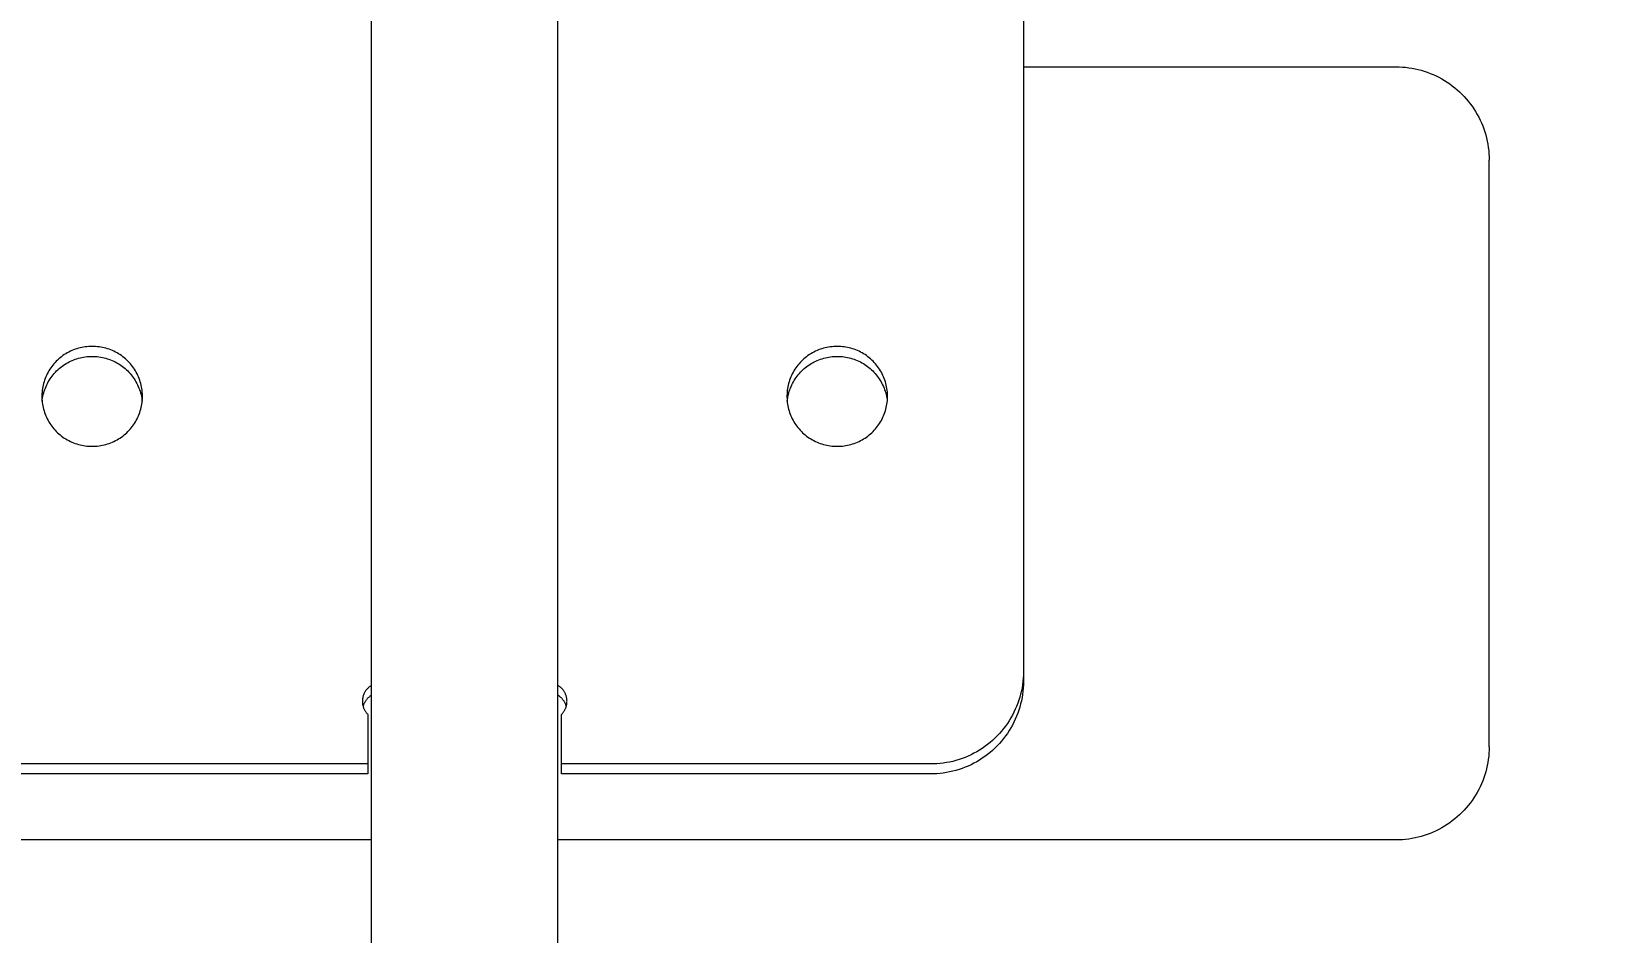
# Model space of a CAD drawing. Header units: millimetres. Extents: x -80 to 4518, y -398 to 2524.
# Drawn here: x 1618.4 to 1703.3, y 1407.5 to 1455.9 of the extents above; entities that cross this region are included whole.
import ezdxf

# ---------------------------------------------------------------- set-up
doc = ezdxf.new("R2010")
doc.units = ezdxf.units.MM
doc.layers.add('ZANO_R', color=7, linetype='Continuous', lineweight=0)
doc.layers.add('ZANO_W', color=1, linetype='Continuous', lineweight=0)
doc.styles.add('Arial', font='arial.ttf')
doc.styles.get("Standard").update_dxf_attribs({"font": 'ARIALUNI.TTF'})
doc.dimstyles.new('pl i ang', dxfattribs={"dimtxt": 50, "dimasz": 50, "dimexe": 1.25, "dimexo": 0.625, "dimgap": 10, "dimtad": 1, "dimtoh": 1, "dimtxsty": 'Standard', "dimcen": 2.5, "dimclrd": 1, "dimclre": 1, "dimclrt": 1, "dimadec": 0, "dimazin": 0, "dimtfac": 1, "dimtmove": 0, "dimatfit": 3, "dimfxl": 1, "dimarcsym": 1})

# ---------------------------------------------------------------- blocks, each defined once
blk = doc.blocks.new('*D388')
at = {"layer": 'ZANO_W', "color": 1, "lineweight": -2}
blk.add_line((2189.636, 1454.497), (2185.06, 1488.607), dxfattribs=at)
for start, end in [(97.64193, 180), (52.45452, 75.04823), (202.59371, 225.18741)]:
    blk.add_arc((2199.966, 1377.506), 102.097, start, end, dxfattribs=at)
at = {"layer": 'ZANO_W', "color": 1}
for points in [[(2226.733, 1482.799), (2225.883, 1469.493), (2186.389, 1478.696)], [(2112.243, 1339.586), (2099.168, 1336.975), (2097.87, 1377.506)]]:
    blk.add_solid(points, dxfattribs=at)
at = {"layer": 'ZANO_W', "color": 1, "insert": (2100.03, 1464.929), "char_height": 40, "attachment_point": 5, "rotation": 48.82097, "style": 'Arial'}
blk.add_mtext('82%%d', dxfattribs=at)

msp = doc.modelspace()

# ---------------------------------------------------------------- linework, layer by layer
at = {"layer": 'ZANO_R'}
for p, q in [((1671.676, 1779.187), (1671.676, 1421.527)), ((1636.676, 1455.86), (1636.676, 1710.12)), ((1646.676, 1455.86), (1646.676, 1710.12)), ((1636.676, 1452.979), (1636.676, 1455.86)), ((1646.676, 1452.979), (1646.676, 1455.86)), ((1671.676, 1453.974), (1691.676, 1453.974)), ((1691.676, 1453.974), (1691.847, 1453.971)), ((1691.847, 1453.971), (1692.017, 1453.962)), ((1692.017, 1453.962), (1692.187, 1453.948)), ((1692.187, 1453.948), (1692.357, 1453.927)), ((1692.357, 1453.927), (1692.525, 1453.901)), ((1692.525, 1453.901), (1692.693, 1453.869)), ((1692.693, 1453.869), (1692.86, 1453.832)), ((1692.86, 1453.832), (1693.025, 1453.788)), ((1693.025, 1453.788), (1693.188, 1453.74)), ((1693.188, 1453.74), (1693.35, 1453.685)), ((1636.676, 1437.64), (1636.676, 1452.979)), ((1646.676, 1437.64), (1646.676, 1452.979)), ((1693.35, 1453.685), (1693.51, 1453.625)), ((1693.51, 1453.625), (1693.668, 1453.56)), ((1693.668, 1453.56), (1693.823, 1453.489)), ((1693.823, 1453.489), (1693.976, 1453.413)), ((1693.976, 1453.413), (1694.126, 1453.332)), ((1694.126, 1453.332), (1694.274, 1453.246)), ((1694.274, 1453.246), (1694.418, 1453.155)), ((1694.418, 1453.155), (1694.559, 1453.059)), ((1694.559, 1453.059), (1694.697, 1452.958)), ((1694.697, 1452.958), (1694.831, 1452.852)), ((1694.831, 1452.852), (1694.962, 1452.742)), ((1694.962, 1452.742), (1695.089, 1452.628)), ((1695.089, 1452.628), (1695.211, 1452.509)), ((1695.211, 1452.509), (1695.33, 1452.387)), ((1695.33, 1452.387), (1695.444, 1452.26)), ((1695.444, 1452.26), (1695.554, 1452.129)), ((1695.554, 1452.129), (1695.66, 1451.995)), ((1695.66, 1451.995), (1695.761, 1451.857)), ((1695.761, 1451.857), (1695.857, 1451.716)), ((1695.857, 1451.716), (1695.948, 1451.572)), ((1695.948, 1451.572), (1696.034, 1451.424)), ((1696.034, 1451.424), (1696.115, 1451.274)), ((1696.115, 1451.274), (1696.191, 1451.121)), ((1696.191, 1451.121), (1696.262, 1450.966)), ((1696.262, 1450.966), (1696.327, 1450.808)), ((1696.327, 1450.808), (1696.387, 1450.648)), ((1696.387, 1450.648), (1696.442, 1450.486)), ((1696.442, 1450.486), (1696.49, 1450.323)), ((1696.49, 1450.323), (1696.534, 1450.158)), ((1696.534, 1450.158), (1696.571, 1449.991)), ((1696.571, 1449.991), (1696.603, 1449.823)), ((1696.603, 1449.823), (1696.629, 1449.655)), ((1696.629, 1449.655), (1696.65, 1449.485)), ((1696.65, 1449.485), (1696.664, 1449.315)), ((1696.664, 1449.315), (1696.673, 1449.145)), ((1696.673, 1449.145), (1696.676, 1448.974)), ((1696.676, 1421.223), (1696.676, 1448.974)), ((1620.106, 1438.479), (1620.031, 1438.424)), ((1620.182, 1438.532), (1620.106, 1438.479)), ((1620.261, 1438.581), (1620.182, 1438.532)), ((1620.341, 1438.628), (1620.261, 1438.581)), ((1620.423, 1438.672), (1620.341, 1438.628)), ((1620.506, 1438.714), (1620.423, 1438.672)), ((1620.591, 1438.752), (1620.506, 1438.714)), ((1620.677, 1438.787), (1620.591, 1438.752)), ((1620.764, 1438.82), (1620.677, 1438.787)), ((1620.852, 1438.849), (1620.764, 1438.82)), ((1620.941, 1438.875), (1620.852, 1438.849)), ((1621.031, 1438.898), (1620.941, 1438.875)), ((1621.122, 1438.918), (1621.031, 1438.898)), ((1621.213, 1438.935), (1621.122, 1438.918)), ((1621.305, 1438.949), (1621.213, 1438.935)), ((1621.398, 1438.959), (1621.305, 1438.949)), ((1621.49, 1438.966), (1621.398, 1438.959)), ((1621.4, 1438.426), (1621.492, 1438.434)), ((1621.583, 1438.97), (1621.49, 1438.966)), ((1621.492, 1438.434), (1621.584, 1438.438)), ((1621.676, 1438.971), (1621.583, 1438.97)), ((1621.584, 1438.438), (1621.676, 1438.439)), ((1621.769, 1438.97), (1621.676, 1438.971)), ((1621.676, 1438.439), (1621.768, 1438.438)), ((1621.768, 1438.438), (1621.86, 1438.434)), ((1621.862, 1438.966), (1621.769, 1438.97)), ((1621.86, 1438.434), (1621.951, 1438.426)), ((1621.954, 1438.959), (1621.862, 1438.966)), ((1622.047, 1438.949), (1621.954, 1438.959)), ((1622.138, 1438.935), (1622.047, 1438.949)), ((1622.23, 1438.918), (1622.138, 1438.935)), ((1622.321, 1438.898), (1622.23, 1438.918)), ((1622.411, 1438.875), (1622.321, 1438.898)), ((1622.5, 1438.849), (1622.411, 1438.875)), ((1622.588, 1438.82), (1622.5, 1438.849)), ((1622.675, 1438.787), (1622.588, 1438.82)), ((1622.761, 1438.752), (1622.675, 1438.787)), ((1622.845, 1438.714), (1622.761, 1438.752)), ((1622.929, 1438.672), (1622.845, 1438.714)), ((1623.011, 1438.628), (1622.929, 1438.672)), ((1623.091, 1438.581), (1623.011, 1438.628)), ((1623.169, 1438.532), (1623.091, 1438.581)), ((1623.246, 1438.479), (1623.169, 1438.532)), ((1623.321, 1438.424), (1623.246, 1438.479)), ((1660.106, 1438.479), (1660.031, 1438.424)), ((1660.182, 1438.532), (1660.106, 1438.479)), ((1660.261, 1438.581), (1660.182, 1438.532)), ((1660.341, 1438.628), (1660.261, 1438.581)), ((1660.423, 1438.672), (1660.341, 1438.628)), ((1660.506, 1438.714), (1660.423, 1438.672)), ((1660.591, 1438.752), (1660.506, 1438.714)), ((1660.677, 1438.787), (1660.591, 1438.752)), ((1660.764, 1438.82), (1660.677, 1438.787)), ((1660.852, 1438.849), (1660.764, 1438.82)), ((1660.941, 1438.875), (1660.852, 1438.849)), ((1661.031, 1438.898), (1660.941, 1438.875)), ((1661.122, 1438.918), (1661.031, 1438.898)), ((1661.213, 1438.935), (1661.122, 1438.918)), ((1661.305, 1438.949), (1661.213, 1438.935)), ((1661.398, 1438.959), (1661.305, 1438.949)), ((1661.49, 1438.966), (1661.398, 1438.959)), ((1661.4, 1438.426), (1661.492, 1438.434)), ((1661.583, 1438.97), (1661.49, 1438.966)), ((1661.492, 1438.434), (1661.584, 1438.438)), ((1661.676, 1438.971), (1661.583, 1438.97)), ((1661.584, 1438.438), (1661.676, 1438.439)), ((1661.769, 1438.97), (1661.676, 1438.971)), ((1661.676, 1438.439), (1661.768, 1438.438)), ((1661.768, 1438.438), (1661.86, 1438.434)), ((1661.862, 1438.966), (1661.769, 1438.97)), ((1661.86, 1438.434), (1661.951, 1438.426)), ((1661.954, 1438.959), (1661.862, 1438.966)), ((1662.047, 1438.949), (1661.954, 1438.959)), ((1662.138, 1438.935), (1662.047, 1438.949)), ((1662.23, 1438.918), (1662.138, 1438.935)), ((1662.321, 1438.898), (1662.23, 1438.918)), ((1662.411, 1438.875), (1662.321, 1438.898)), ((1662.5, 1438.849), (1662.411, 1438.875)), ((1662.588, 1438.82), (1662.5, 1438.849)), ((1662.675, 1438.787), (1662.588, 1438.82)), ((1662.761, 1438.752), (1662.675, 1438.787)), ((1662.845, 1438.714), (1662.761, 1438.752)), ((1662.929, 1438.672), (1662.845, 1438.714)), ((1663.011, 1438.628), (1662.929, 1438.672)), ((1663.091, 1438.581), (1663.011, 1438.628)), ((1663.169, 1438.532), (1663.091, 1438.581)), ((1663.246, 1438.479), (1663.169, 1438.532)), ((1663.321, 1438.424), (1663.246, 1438.479)), ((1619.308, 1437.586), (1619.264, 1437.504)), ((1619.354, 1437.667), (1619.308, 1437.586)), ((1619.403, 1437.746), (1619.354, 1437.667)), ((1619.455, 1437.823), (1619.403, 1437.746)), ((1619.509, 1437.898), (1619.455, 1437.823)), ((1619.566, 1437.972), (1619.509, 1437.898)), ((1619.626, 1438.043), (1619.566, 1437.972)), ((1619.687, 1438.112), (1619.626, 1438.043)), ((1619.642, 1437.522), (1619.704, 1437.591)), ((1619.752, 1438.179), (1619.687, 1438.112)), ((1619.704, 1437.591), (1619.768, 1437.657)), ((1619.818, 1438.244), (1619.752, 1438.179)), ((1619.768, 1437.657), (1619.835, 1437.72)), ((1619.887, 1438.307), (1619.818, 1438.244)), ((1619.835, 1437.72), (1619.903, 1437.782)), ((1619.958, 1438.367), (1619.887, 1438.307)), ((1619.903, 1437.782), (1619.974, 1437.841)), ((1620.031, 1438.424), (1619.958, 1438.367)), ((1619.974, 1437.841), (1620.046, 1437.897)), ((1620.046, 1437.897), (1620.121, 1437.951)), ((1620.121, 1437.951), (1620.197, 1438.003)), ((1620.197, 1438.003), (1620.275, 1438.052)), ((1620.275, 1438.052), (1620.354, 1438.098)), ((1620.354, 1438.098), (1620.435, 1438.141)), ((1620.435, 1438.141), (1620.518, 1438.182)), ((1620.518, 1438.182), (1620.602, 1438.22)), ((1620.602, 1438.22), (1620.687, 1438.255)), ((1620.687, 1438.255), (1620.773, 1438.287)), ((1620.773, 1438.287), (1620.86, 1438.316)), ((1620.86, 1438.316), (1620.949, 1438.342)), ((1620.949, 1438.342), (1621.038, 1438.365)), ((1621.038, 1438.365), (1621.128, 1438.385)), ((1621.128, 1438.385), (1621.218, 1438.402)), ((1621.218, 1438.402), (1621.309, 1438.415)), ((1621.309, 1438.415), (1621.4, 1438.426)), ((1621.951, 1438.426), (1622.043, 1438.415)), ((1622.043, 1438.415), (1622.134, 1438.402)), ((1622.134, 1438.402), (1622.224, 1438.385)), ((1622.224, 1438.385), (1622.314, 1438.365)), ((1622.314, 1438.365), (1622.403, 1438.342)), ((1622.403, 1438.342), (1622.491, 1438.316)), ((1622.491, 1438.316), (1622.579, 1438.287)), ((1622.579, 1438.287), (1622.665, 1438.255)), ((1622.665, 1438.255), (1622.75, 1438.22)), ((1622.75, 1438.22), (1622.834, 1438.182)), ((1622.834, 1438.182), (1622.916, 1438.141)), ((1622.916, 1438.141), (1622.997, 1438.098)), ((1622.997, 1438.098), (1623.077, 1438.052)), ((1623.077, 1438.052), (1623.155, 1438.003)), ((1623.155, 1438.003), (1623.231, 1437.951)), ((1623.231, 1437.951), (1623.306, 1437.897)), ((1623.306, 1437.897), (1623.378, 1437.841)), ((1623.394, 1438.367), (1623.321, 1438.424)), ((1623.378, 1437.841), (1623.449, 1437.782)), ((1623.465, 1438.307), (1623.394, 1438.367)), ((1623.449, 1437.782), (1623.517, 1437.72)), ((1623.533, 1438.244), (1623.465, 1438.307)), ((1623.517, 1437.72), (1623.583, 1437.657)), ((1623.6, 1438.179), (1623.533, 1438.244)), ((1623.583, 1437.657), (1623.648, 1437.591)), ((1623.664, 1438.112), (1623.6, 1438.179)), ((1623.648, 1437.591), (1623.709, 1437.522)), ((1623.726, 1438.043), (1623.664, 1438.112)), ((1623.786, 1437.972), (1623.726, 1438.043)), ((1623.843, 1437.898), (1623.786, 1437.972)), ((1623.897, 1437.823), (1623.843, 1437.898)), ((1623.949, 1437.746), (1623.897, 1437.823)), ((1623.998, 1437.667), (1623.949, 1437.746)), ((1624.044, 1437.586), (1623.998, 1437.667)), ((1624.087, 1437.504), (1624.044, 1437.586)), ((1636.676, 1435.043), (1636.676, 1437.64)), ((1646.676, 1435.043), (1646.676, 1437.64)), ((1659.308, 1437.586), (1659.264, 1437.504)), ((1659.354, 1437.667), (1659.308, 1437.586)), ((1659.403, 1437.746), (1659.354, 1437.667)), ((1659.455, 1437.823), (1659.403, 1437.746)), ((1659.509, 1437.898), (1659.455, 1437.823)), ((1659.566, 1437.972), (1659.509, 1437.898)), ((1659.626, 1438.043), (1659.566, 1437.972)), ((1659.687, 1438.112), (1659.626, 1438.043)), ((1659.642, 1437.522), (1659.704, 1437.591)), ((1659.752, 1438.179), (1659.687, 1438.112)), ((1659.704, 1437.591), (1659.768, 1437.657)), ((1659.818, 1438.244), (1659.752, 1438.179)), ((1659.768, 1437.657), (1659.835, 1437.72)), ((1659.887, 1438.307), (1659.818, 1438.244)), ((1659.835, 1437.72), (1659.903, 1437.782)), ((1659.958, 1438.367), (1659.887, 1438.307)), ((1659.903, 1437.782), (1659.974, 1437.841)), ((1660.031, 1438.424), (1659.958, 1438.367)), ((1659.974, 1437.841), (1660.046, 1437.897)), ((1660.046, 1437.897), (1660.121, 1437.951)), ((1660.121, 1437.951), (1660.197, 1438.003)), ((1660.197, 1438.003), (1660.275, 1438.052)), ((1660.275, 1438.052), (1660.354, 1438.098)), ((1660.354, 1438.098), (1660.435, 1438.141)), ((1660.435, 1438.141), (1660.518, 1438.182)), ((1660.518, 1438.182), (1660.602, 1438.22)), ((1660.602, 1438.22), (1660.687, 1438.255)), ((1660.687, 1438.255), (1660.773, 1438.287)), ((1660.773, 1438.287), (1660.86, 1438.316)), ((1660.86, 1438.316), (1660.949, 1438.342)), ((1660.949, 1438.342), (1661.038, 1438.365)), ((1661.038, 1438.365), (1661.128, 1438.385)), ((1661.128, 1438.385), (1661.218, 1438.402)), ((1661.218, 1438.402), (1661.309, 1438.415)), ((1661.309, 1438.415), (1661.4, 1438.426)), ((1661.951, 1438.426), (1662.043, 1438.415)), ((1662.043, 1438.415), (1662.134, 1438.402)), ((1662.134, 1438.402), (1662.224, 1438.385)), ((1662.224, 1438.385), (1662.314, 1438.365)), ((1662.314, 1438.365), (1662.403, 1438.342)), ((1662.403, 1438.342), (1662.491, 1438.316)), ((1662.491, 1438.316), (1662.579, 1438.287)), ((1662.579, 1438.287), (1662.665, 1438.255)), ((1662.665, 1438.255), (1662.75, 1438.22)), ((1662.75, 1438.22), (1662.834, 1438.182)), ((1662.834, 1438.182), (1662.916, 1438.141)), ((1662.916, 1438.141), (1662.997, 1438.098)), ((1662.997, 1438.098), (1663.077, 1438.052)), ((1663.077, 1438.052), (1663.155, 1438.003)), ((1663.155, 1438.003), (1663.231, 1437.951)), ((1663.231, 1437.951), (1663.306, 1437.897)), ((1663.306, 1437.897), (1663.378, 1437.841)), ((1663.394, 1438.367), (1663.321, 1438.424)), ((1663.378, 1437.841), (1663.449, 1437.782)), ((1663.465, 1438.307), (1663.394, 1438.367)), ((1663.449, 1437.782), (1663.517, 1437.72)), ((1663.533, 1438.244), (1663.465, 1438.307)), ((1663.517, 1437.72), (1663.583, 1437.657)), ((1663.6, 1438.179), (1663.533, 1438.244)), ((1663.583, 1437.657), (1663.648, 1437.591)), ((1663.664, 1438.112), (1663.6, 1438.179)), ((1663.648, 1437.591), (1663.709, 1437.522)), ((1663.726, 1438.043), (1663.664, 1438.112)), ((1663.786, 1437.972), (1663.726, 1438.043)), ((1663.843, 1437.898), (1663.786, 1437.972)), ((1663.897, 1437.823), (1663.843, 1437.898)), ((1663.949, 1437.746), (1663.897, 1437.823)), ((1663.998, 1437.667), (1663.949, 1437.746)), ((1664.044, 1437.586), (1663.998, 1437.667)), ((1664.087, 1437.504), (1664.044, 1437.586)), ((1619.025, 1436.803), (1619.008, 1436.711)), ((1619.044, 1436.894), (1619.025, 1436.803)), ((1619.066, 1436.984), (1619.044, 1436.894)), ((1619.092, 1437.073), (1619.066, 1436.984)), ((1619.12, 1437.162), (1619.092, 1437.073)), ((1619.152, 1437.249), (1619.12, 1437.162)), ((1619.132, 1436.655), (1619.165, 1436.742)), ((1619.186, 1437.335), (1619.152, 1437.249)), ((1619.165, 1436.742), (1619.2, 1436.826)), ((1619.224, 1437.42), (1619.186, 1437.335)), ((1619.2, 1436.826), (1619.238, 1436.91)), ((1619.264, 1437.504), (1619.224, 1437.42)), ((1619.238, 1436.91), (1619.279, 1436.992)), ((1619.279, 1436.992), (1619.323, 1437.073)), ((1619.323, 1437.073), (1619.37, 1437.152)), ((1619.37, 1437.152), (1619.419, 1437.23)), ((1619.419, 1437.23), (1619.471, 1437.306)), ((1619.471, 1437.306), (1619.526, 1437.38)), ((1619.526, 1437.38), (1619.583, 1437.452)), ((1619.583, 1437.452), (1619.642, 1437.522)), ((1623.709, 1437.522), (1623.769, 1437.452)), ((1623.769, 1437.452), (1623.826, 1437.38)), ((1623.826, 1437.38), (1623.88, 1437.306)), ((1623.88, 1437.306), (1623.932, 1437.23)), ((1623.932, 1437.23), (1623.982, 1437.152)), ((1623.982, 1437.152), (1624.028, 1437.073)), ((1624.028, 1437.073), (1624.072, 1436.992)), ((1624.072, 1436.992), (1624.113, 1436.91)), ((1624.128, 1437.42), (1624.087, 1437.504)), ((1624.113, 1436.91), (1624.152, 1436.826)), ((1624.165, 1437.335), (1624.128, 1437.42)), ((1624.152, 1436.826), (1624.187, 1436.742)), ((1624.2, 1437.249), (1624.165, 1437.335)), ((1624.187, 1436.742), (1624.22, 1436.655)), ((1624.232, 1437.162), (1624.2, 1437.249)), ((1624.26, 1437.073), (1624.232, 1437.162)), ((1624.286, 1436.984), (1624.26, 1437.073)), ((1624.308, 1436.894), (1624.286, 1436.984)), ((1624.327, 1436.803), (1624.308, 1436.894)), ((1624.343, 1436.711), (1624.327, 1436.803)), ((1659.025, 1436.803), (1659.008, 1436.711)), ((1659.044, 1436.894), (1659.025, 1436.803)), ((1659.066, 1436.984), (1659.044, 1436.894)), ((1659.092, 1437.073), (1659.066, 1436.984)), ((1659.12, 1437.162), (1659.092, 1437.073)), ((1659.152, 1437.249), (1659.12, 1437.162)), ((1659.132, 1436.655), (1659.165, 1436.742)), ((1659.186, 1437.335), (1659.152, 1437.249)), ((1659.165, 1436.742), (1659.2, 1436.826)), ((1659.224, 1437.42), (1659.186, 1437.335)), ((1659.2, 1436.826), (1659.238, 1436.91)), ((1659.264, 1437.504), (1659.224, 1437.42)), ((1659.238, 1436.91), (1659.279, 1436.992)), ((1659.279, 1436.992), (1659.323, 1437.073)), ((1659.323, 1437.073), (1659.37, 1437.152)), ((1659.37, 1437.152), (1659.419, 1437.23)), ((1659.419, 1437.23), (1659.471, 1437.306)), ((1659.471, 1437.306), (1659.526, 1437.38)), ((1659.526, 1437.38), (1659.583, 1437.452)), ((1659.583, 1437.452), (1659.642, 1437.522)), ((1663.709, 1437.522), (1663.769, 1437.452)), ((1663.769, 1437.452), (1663.826, 1437.38)), ((1663.826, 1437.38), (1663.88, 1437.306)), ((1663.88, 1437.306), (1663.932, 1437.23)), ((1663.932, 1437.23), (1663.982, 1437.152)), ((1663.982, 1437.152), (1664.028, 1437.073)), ((1664.028, 1437.073), (1664.072, 1436.992)), ((1664.072, 1436.992), (1664.113, 1436.91)), ((1664.128, 1437.42), (1664.087, 1437.504)), ((1664.113, 1436.91), (1664.152, 1436.826)), ((1664.165, 1437.335), (1664.128, 1437.42)), ((1664.152, 1436.826), (1664.187, 1436.742)), ((1664.2, 1437.249), (1664.165, 1437.335)), ((1664.187, 1436.742), (1664.22, 1436.655)), ((1664.232, 1437.162), (1664.2, 1437.249)), ((1664.26, 1437.073), (1664.232, 1437.162)), ((1664.286, 1436.984), (1664.26, 1437.073)), ((1664.308, 1436.894), (1664.286, 1436.984)), ((1664.327, 1436.803), (1664.308, 1436.894)), ((1664.343, 1436.711), (1664.327, 1436.803)), ((1618.979, 1436.434), (1618.976, 1436.342)), ((1618.976, 1436.342), (1618.976, 1436.249)), ((1618.976, 1436.249), (1618.979, 1436.156)), ((1618.986, 1436.527), (1618.979, 1436.434)), ((1618.979, 1436.156), (1618.986, 1436.063)), ((1618.996, 1436.619), (1618.986, 1436.527)), ((1618.986, 1436.063), (1618.996, 1435.971)), ((1618.989, 1436.029), (1619, 1436.12)), ((1619.008, 1436.711), (1618.996, 1436.619)), ((1618.996, 1435.971), (1619.008, 1435.879)), ((1619, 1436.12), (1619.015, 1436.211)), ((1619.015, 1436.211), (1619.032, 1436.302)), ((1619.032, 1436.302), (1619.053, 1436.391)), ((1619.053, 1436.391), (1619.076, 1436.48)), ((1619.076, 1436.48), (1619.103, 1436.568)), ((1619.103, 1436.568), (1619.132, 1436.655)), ((1624.22, 1436.655), (1624.249, 1436.568)), ((1624.249, 1436.568), (1624.276, 1436.48)), ((1624.276, 1436.48), (1624.299, 1436.391)), ((1624.299, 1436.391), (1624.32, 1436.302)), ((1624.32, 1436.302), (1624.337, 1436.211)), ((1624.337, 1436.211), (1624.351, 1436.12)), ((1624.356, 1436.619), (1624.343, 1436.711)), ((1624.343, 1435.879), (1624.356, 1435.971)), ((1624.351, 1436.12), (1624.363, 1436.029)), ((1624.366, 1436.527), (1624.356, 1436.619)), ((1624.356, 1435.971), (1624.366, 1436.063)), ((1624.372, 1436.434), (1624.366, 1436.527)), ((1624.366, 1436.063), (1624.372, 1436.156)), ((1624.375, 1436.342), (1624.372, 1436.434)), ((1624.372, 1436.156), (1624.375, 1436.249)), ((1624.375, 1436.249), (1624.375, 1436.342)), ((1658.979, 1436.434), (1658.976, 1436.342)), ((1658.976, 1436.342), (1658.976, 1436.249)), ((1658.976, 1436.249), (1658.979, 1436.156)), ((1658.986, 1436.527), (1658.979, 1436.434)), ((1658.979, 1436.156), (1658.986, 1436.063)), ((1658.996, 1436.619), (1658.986, 1436.527)), ((1658.986, 1436.063), (1658.996, 1435.971)), ((1658.989, 1436.029), (1659, 1436.12)), ((1659.008, 1436.711), (1658.996, 1436.619)), ((1658.996, 1435.971), (1659.008, 1435.879)), ((1659, 1436.12), (1659.015, 1436.211)), ((1659.015, 1436.211), (1659.032, 1436.302)), ((1659.032, 1436.302), (1659.053, 1436.391)), ((1659.053, 1436.391), (1659.076, 1436.48)), ((1659.076, 1436.48), (1659.103, 1436.568)), ((1659.103, 1436.568), (1659.132, 1436.655)), ((1664.22, 1436.655), (1664.249, 1436.568)), ((1664.249, 1436.568), (1664.276, 1436.48)), ((1664.276, 1436.48), (1664.299, 1436.391)), ((1664.299, 1436.391), (1664.32, 1436.302)), ((1664.32, 1436.302), (1664.337, 1436.211)), ((1664.337, 1436.211), (1664.351, 1436.12)), ((1664.356, 1436.619), (1664.343, 1436.711)), ((1664.343, 1435.879), (1664.356, 1435.971)), ((1664.351, 1436.12), (1664.363, 1436.029)), ((1664.366, 1436.527), (1664.356, 1436.619)), ((1664.356, 1435.971), (1664.366, 1436.063)), ((1664.372, 1436.434), (1664.366, 1436.527)), ((1664.366, 1436.063), (1664.372, 1436.156)), ((1664.375, 1436.342), (1664.372, 1436.434)), ((1664.372, 1436.156), (1664.375, 1436.249)), ((1664.375, 1436.249), (1664.375, 1436.342)), ((1619.008, 1435.879), (1619.025, 1435.787)), ((1619.025, 1435.787), (1619.044, 1435.696)), ((1619.044, 1435.696), (1619.066, 1435.606)), ((1619.066, 1435.606), (1619.092, 1435.517)), ((1619.092, 1435.517), (1619.12, 1435.428)), ((1619.12, 1435.428), (1619.152, 1435.341)), ((1619.152, 1435.341), (1619.186, 1435.255)), ((1619.186, 1435.255), (1619.224, 1435.17)), ((1619.224, 1435.17), (1619.264, 1435.086)), ((1619.264, 1435.086), (1619.308, 1435.004)), ((1624.044, 1435.004), (1624.087, 1435.086)), ((1624.087, 1435.086), (1624.128, 1435.17)), ((1624.128, 1435.17), (1624.165, 1435.255)), ((1624.165, 1435.255), (1624.2, 1435.341)), ((1624.2, 1435.341), (1624.232, 1435.428)), ((1624.232, 1435.428), (1624.26, 1435.517)), ((1624.26, 1435.517), (1624.286, 1435.606)), ((1624.286, 1435.606), (1624.308, 1435.696)), ((1624.308, 1435.696), (1624.327, 1435.787)), ((1624.327, 1435.787), (1624.343, 1435.879)), ((1636.676, 1387.506), (1636.676, 1435.043)), ((1646.676, 1387.506), (1646.676, 1435.043)), ((1659.008, 1435.879), (1659.025, 1435.787)), ((1659.025, 1435.787), (1659.044, 1435.696)), ((1659.044, 1435.696), (1659.066, 1435.606)), ((1659.066, 1435.606), (1659.092, 1435.517)), ((1659.092, 1435.517), (1659.12, 1435.428)), ((1659.12, 1435.428), (1659.152, 1435.341)), ((1659.152, 1435.341), (1659.186, 1435.255)), ((1659.186, 1435.255), (1659.224, 1435.17)), ((1659.224, 1435.17), (1659.264, 1435.086)), ((1659.264, 1435.086), (1659.308, 1435.004)), ((1664.044, 1435.004), (1664.087, 1435.086)), ((1664.087, 1435.086), (1664.128, 1435.17)), ((1664.128, 1435.17), (1664.165, 1435.255)), ((1664.165, 1435.255), (1664.2, 1435.341)), ((1664.2, 1435.341), (1664.232, 1435.428)), ((1664.232, 1435.428), (1664.26, 1435.517)), ((1664.26, 1435.517), (1664.286, 1435.606)), ((1664.286, 1435.606), (1664.308, 1435.696)), ((1664.308, 1435.696), (1664.327, 1435.787)), ((1664.327, 1435.787), (1664.343, 1435.879)), ((1619.308, 1435.004), (1619.354, 1434.923)), ((1619.354, 1434.923), (1619.403, 1434.845)), ((1619.403, 1434.845), (1619.455, 1434.767)), ((1619.455, 1434.767), (1619.509, 1434.692)), ((1619.509, 1434.692), (1619.566, 1434.619)), ((1619.566, 1434.619), (1619.626, 1434.547)), ((1619.626, 1434.547), (1619.687, 1434.478)), ((1619.687, 1434.478), (1619.752, 1434.411)), ((1619.752, 1434.411), (1619.818, 1434.346)), ((1619.818, 1434.346), (1619.887, 1434.283)), ((1619.887, 1434.283), (1619.958, 1434.223)), ((1619.958, 1434.223), (1620.031, 1434.166)), ((1623.321, 1434.166), (1623.394, 1434.223)), ((1623.394, 1434.223), (1623.465, 1434.283)), ((1623.465, 1434.283), (1623.533, 1434.346)), ((1623.533, 1434.346), (1623.6, 1434.411)), ((1623.6, 1434.411), (1623.664, 1434.478)), ((1623.664, 1434.478), (1623.726, 1434.547)), ((1623.726, 1434.547), (1623.786, 1434.619)), ((1623.786, 1434.619), (1623.843, 1434.692)), ((1623.843, 1434.692), (1623.897, 1434.767)), ((1623.897, 1434.767), (1623.949, 1434.845)), ((1623.949, 1434.845), (1623.998, 1434.923)), ((1623.998, 1434.923), (1624.044, 1435.004)), ((1659.308, 1435.004), (1659.354, 1434.923)), ((1659.354, 1434.923), (1659.403, 1434.845)), ((1659.403, 1434.845), (1659.455, 1434.767)), ((1659.455, 1434.767), (1659.509, 1434.692)), ((1659.509, 1434.692), (1659.566, 1434.619)), ((1659.566, 1434.619), (1659.626, 1434.547)), ((1659.626, 1434.547), (1659.687, 1434.478)), ((1659.687, 1434.478), (1659.752, 1434.411)), ((1659.752, 1434.411), (1659.818, 1434.346)), ((1659.818, 1434.346), (1659.887, 1434.283)), ((1659.887, 1434.283), (1659.958, 1434.223)), ((1659.958, 1434.223), (1660.031, 1434.166)), ((1663.321, 1434.166), (1663.394, 1434.223)), ((1663.394, 1434.223), (1663.465, 1434.283)), ((1663.465, 1434.283), (1663.533, 1434.346)), ((1663.533, 1434.346), (1663.6, 1434.411)), ((1663.6, 1434.411), (1663.664, 1434.478)), ((1663.664, 1434.478), (1663.726, 1434.547)), ((1663.726, 1434.547), (1663.786, 1434.619)), ((1663.786, 1434.619), (1663.843, 1434.692)), ((1663.843, 1434.692), (1663.897, 1434.767)), ((1663.897, 1434.767), (1663.949, 1434.845)), ((1663.949, 1434.845), (1663.998, 1434.923)), ((1663.998, 1434.923), (1664.044, 1435.004)), ((1620.031, 1434.166), (1620.106, 1434.111)), ((1620.106, 1434.111), (1620.182, 1434.059)), ((1620.182, 1434.059), (1620.261, 1434.009)), ((1620.261, 1434.009), (1620.341, 1433.962)), ((1620.341, 1433.962), (1620.423, 1433.918)), ((1620.423, 1433.918), (1620.506, 1433.877)), ((1620.506, 1433.877), (1620.591, 1433.838)), ((1620.591, 1433.838), (1620.677, 1433.803)), ((1620.677, 1433.803), (1620.764, 1433.771)), ((1620.764, 1433.771), (1620.852, 1433.741)), ((1620.852, 1433.741), (1620.941, 1433.715)), ((1620.941, 1433.715), (1621.031, 1433.692)), ((1621.031, 1433.692), (1621.122, 1433.672)), ((1621.122, 1433.672), (1621.213, 1433.655)), ((1621.213, 1433.655), (1621.305, 1433.642)), ((1621.305, 1433.642), (1621.398, 1433.631)), ((1621.398, 1433.631), (1621.49, 1433.624)), ((1621.49, 1433.624), (1621.583, 1433.62)), ((1621.583, 1433.62), (1621.676, 1433.619)), ((1621.676, 1433.619), (1621.769, 1433.62)), ((1621.769, 1433.62), (1621.862, 1433.624)), ((1621.862, 1433.624), (1621.954, 1433.631)), ((1621.954, 1433.631), (1622.047, 1433.642)), ((1622.047, 1433.642), (1622.138, 1433.655)), ((1622.138, 1433.655), (1622.23, 1433.672)), ((1622.23, 1433.672), (1622.321, 1433.692)), ((1622.321, 1433.692), (1622.411, 1433.715)), ((1622.411, 1433.715), (1622.5, 1433.741)), ((1622.5, 1433.741), (1622.588, 1433.771)), ((1622.588, 1433.771), (1622.675, 1433.803)), ((1622.675, 1433.803), (1622.761, 1433.838)), ((1622.761, 1433.838), (1622.845, 1433.877)), ((1622.845, 1433.877), (1622.929, 1433.918)), ((1622.929, 1433.918), (1623.011, 1433.962)), ((1623.011, 1433.962), (1623.091, 1434.009)), ((1623.091, 1434.009), (1623.169, 1434.059)), ((1623.169, 1434.059), (1623.246, 1434.111)), ((1623.246, 1434.111), (1623.321, 1434.166)), ((1660.031, 1434.166), (1660.106, 1434.111)), ((1660.106, 1434.111), (1660.182, 1434.059)), ((1660.182, 1434.059), (1660.261, 1434.009)), ((1660.261, 1434.009), (1660.341, 1433.962)), ((1660.341, 1433.962), (1660.423, 1433.918)), ((1660.423, 1433.918), (1660.506, 1433.877)), ((1660.506, 1433.877), (1660.591, 1433.838)), ((1660.591, 1433.838), (1660.677, 1433.803)), ((1660.677, 1433.803), (1660.764, 1433.771)), ((1660.764, 1433.771), (1660.852, 1433.741)), ((1660.852, 1433.741), (1660.941, 1433.715)), ((1660.941, 1433.715), (1661.031, 1433.692)), ((1661.031, 1433.692), (1661.122, 1433.672)), ((1661.122, 1433.672), (1661.213, 1433.655)), ((1661.213, 1433.655), (1661.305, 1433.642)), ((1661.305, 1433.642), (1661.398, 1433.631)), ((1661.398, 1433.631), (1661.49, 1433.624)), ((1661.49, 1433.624), (1661.583, 1433.62)), ((1661.583, 1433.62), (1661.676, 1433.619)), ((1661.676, 1433.619), (1661.769, 1433.62)), ((1661.769, 1433.62), (1661.862, 1433.624)), ((1661.862, 1433.624), (1661.954, 1433.631)), ((1661.954, 1433.631), (1662.047, 1433.642)), ((1662.047, 1433.642), (1662.138, 1433.655)), ((1662.138, 1433.655), (1662.23, 1433.672)), ((1662.23, 1433.672), (1662.321, 1433.692)), ((1662.321, 1433.692), (1662.411, 1433.715)), ((1662.411, 1433.715), (1662.5, 1433.741)), ((1662.5, 1433.741), (1662.588, 1433.771)), ((1662.588, 1433.771), (1662.675, 1433.803)), ((1662.675, 1433.803), (1662.761, 1433.838)), ((1662.761, 1433.838), (1662.845, 1433.877)), ((1662.845, 1433.877), (1662.929, 1433.918)), ((1662.929, 1433.918), (1663.011, 1433.962)), ((1663.011, 1433.962), (1663.091, 1434.009)), ((1663.091, 1434.009), (1663.169, 1434.059)), ((1663.169, 1434.059), (1663.246, 1434.111)), ((1663.246, 1434.111), (1663.321, 1434.166)), ((1671.676, 1421.527), (1671.672, 1421.354)), ((1636.461, 1420.621), (1636.437, 1420.596)), ((1636.485, 1420.645), (1636.461, 1420.621)), ((1636.51, 1420.668), (1636.485, 1420.645)), ((1636.536, 1420.691), (1636.51, 1420.668)), ((1636.563, 1420.712), (1636.536, 1420.691)), ((1636.59, 1420.733), (1636.563, 1420.712)), ((1636.618, 1420.753), (1636.59, 1420.733)), ((1636.647, 1420.771), (1636.618, 1420.753)), ((1636.676, 1420.789), (1636.647, 1420.771)), ((1646.705, 1420.771), (1646.676, 1420.789)), ((1646.734, 1420.753), (1646.705, 1420.771)), ((1646.762, 1420.733), (1646.734, 1420.753)), ((1646.789, 1420.712), (1646.762, 1420.733)), ((1646.816, 1420.691), (1646.789, 1420.712)), ((1646.842, 1420.668), (1646.816, 1420.691)), ((1646.867, 1420.645), (1646.842, 1420.668)), ((1646.891, 1420.621), (1646.867, 1420.645)), ((1646.914, 1420.596), (1646.891, 1420.621)), ((1671.596, 1420.663), (1671.562, 1420.493)), ((1671.624, 1420.835), (1671.596, 1420.663)), ((1671.646, 1421.007), (1671.624, 1420.835)), ((1671.662, 1421.18), (1671.646, 1421.007)), ((1671.662, 1420.648), (1671.646, 1420.475)), ((1671.672, 1421.354), (1671.662, 1421.18)), ((1671.672, 1420.822), (1671.662, 1420.648)), ((1671.676, 1420.995), (1671.672, 1420.822)), ((1671.676, 1421.417), (1671.676, 1420.995)), ((1696.676, 1417.499), (1696.676, 1421.223)), ((1636.184, 1419.976), (1636.183, 1419.941)), ((1636.183, 1419.941), (1636.183, 1419.907)), ((1636.183, 1419.907), (1636.185, 1419.873)), ((1636.186, 1420.01), (1636.184, 1419.976)), ((1636.185, 1419.873), (1636.188, 1419.839)), ((1636.189, 1420.044), (1636.186, 1420.01)), ((1636.188, 1419.839), (1636.192, 1419.805)), ((1636.193, 1420.078), (1636.189, 1420.044)), ((1636.192, 1419.805), (1636.197, 1419.771)), ((1636.199, 1420.111), (1636.193, 1420.078)), ((1636.197, 1419.771), (1636.203, 1419.738)), ((1636.206, 1420.145), (1636.199, 1420.111)), ((1636.214, 1420.178), (1636.206, 1420.145)), ((1636.223, 1420.211), (1636.214, 1420.178)), ((1636.233, 1420.244), (1636.223, 1420.211)), ((1636.244, 1420.276), (1636.233, 1420.244)), ((1636.251, 1419.763), (1636.24, 1419.732)), ((1636.256, 1420.308), (1636.244, 1420.276)), ((1636.264, 1419.794), (1636.251, 1419.763)), ((1636.27, 1420.339), (1636.256, 1420.308)), ((1636.278, 1419.824), (1636.264, 1419.794)), ((1636.284, 1420.37), (1636.27, 1420.339)), ((1636.293, 1419.854), (1636.278, 1419.824)), ((1636.3, 1420.401), (1636.284, 1420.37)), ((1636.308, 1419.883), (1636.293, 1419.854)), ((1636.317, 1420.431), (1636.3, 1420.401)), ((1636.325, 1419.911), (1636.308, 1419.883)), ((1636.334, 1420.46), (1636.317, 1420.431)), ((1636.342, 1419.94), (1636.325, 1419.911)), ((1636.353, 1420.489), (1636.334, 1420.46)), ((1636.361, 1419.967), (1636.342, 1419.94)), ((1636.373, 1420.517), (1636.353, 1420.489)), ((1636.38, 1419.994), (1636.361, 1419.967)), ((1636.393, 1420.544), (1636.373, 1420.517)), ((1636.401, 1420.02), (1636.38, 1419.994)), ((1636.415, 1420.57), (1636.393, 1420.544)), ((1636.422, 1420.046), (1636.401, 1420.02)), ((1636.437, 1420.596), (1636.415, 1420.57)), ((1636.444, 1420.071), (1636.422, 1420.046)), ((1636.467, 1420.095), (1636.444, 1420.071)), ((1636.491, 1420.118), (1636.467, 1420.095)), ((1636.515, 1420.14), (1636.491, 1420.118)), ((1636.54, 1420.162), (1636.515, 1420.14)), ((1636.566, 1420.183), (1636.54, 1420.162)), ((1636.592, 1420.203), (1636.566, 1420.183)), ((1636.62, 1420.222), (1636.592, 1420.203)), ((1636.647, 1420.24), (1636.62, 1420.222)), ((1636.676, 1420.257), (1636.647, 1420.24)), ((1646.704, 1420.24), (1646.676, 1420.257)), ((1646.732, 1420.222), (1646.704, 1420.24)), ((1646.759, 1420.203), (1646.732, 1420.222)), ((1646.786, 1420.183), (1646.759, 1420.203)), ((1646.812, 1420.162), (1646.786, 1420.183)), ((1646.837, 1420.14), (1646.812, 1420.162)), ((1646.861, 1420.118), (1646.837, 1420.14)), ((1646.885, 1420.095), (1646.861, 1420.118)), ((1646.908, 1420.071), (1646.885, 1420.095)), ((1646.93, 1420.046), (1646.908, 1420.071)), ((1646.937, 1420.57), (1646.914, 1420.596)), ((1646.951, 1420.02), (1646.93, 1420.046)), ((1646.958, 1420.544), (1646.937, 1420.57)), ((1646.971, 1419.994), (1646.951, 1420.02)), ((1646.979, 1420.517), (1646.958, 1420.544)), ((1646.991, 1419.967), (1646.971, 1419.994)), ((1646.999, 1420.489), (1646.979, 1420.517)), ((1647.009, 1419.94), (1646.991, 1419.967)), ((1647.017, 1420.46), (1646.999, 1420.489)), ((1647.027, 1419.911), (1647.009, 1419.94)), ((1647.035, 1420.431), (1647.017, 1420.46)), ((1647.044, 1419.883), (1647.027, 1419.911)), ((1647.052, 1420.401), (1647.035, 1420.431)), ((1647.059, 1419.854), (1647.044, 1419.883)), ((1647.067, 1420.37), (1647.052, 1420.401)), ((1647.074, 1419.824), (1647.059, 1419.854)), ((1647.082, 1420.339), (1647.067, 1420.37)), ((1647.088, 1419.794), (1647.074, 1419.824)), ((1647.095, 1420.308), (1647.082, 1420.339)), ((1647.1, 1419.763), (1647.088, 1419.794)), ((1647.108, 1420.276), (1647.095, 1420.308)), ((1647.112, 1419.732), (1647.1, 1419.763)), ((1647.119, 1420.244), (1647.108, 1420.276)), ((1647.129, 1420.211), (1647.119, 1420.244)), ((1647.138, 1420.178), (1647.129, 1420.211)), ((1647.146, 1420.145), (1647.138, 1420.178)), ((1647.153, 1420.111), (1647.146, 1420.145)), ((1647.149, 1419.738), (1647.155, 1419.771)), ((1647.158, 1420.078), (1647.153, 1420.111)), ((1647.155, 1419.771), (1647.16, 1419.805)), ((1647.163, 1420.044), (1647.158, 1420.078)), ((1647.16, 1419.805), (1647.164, 1419.839)), ((1647.166, 1420.01), (1647.163, 1420.044)), ((1647.164, 1419.839), (1647.167, 1419.873)), ((1647.168, 1419.976), (1647.166, 1420.01)), ((1647.167, 1419.873), (1647.168, 1419.907)), ((1647.169, 1419.941), (1647.168, 1419.976)), ((1647.168, 1419.907), (1647.169, 1419.941)), ((1671.368, 1419.826), (1671.305, 1419.664)), ((1671.425, 1419.99), (1671.368, 1419.826)), ((1671.477, 1420.156), (1671.425, 1419.99)), ((1671.523, 1420.324), (1671.477, 1420.156)), ((1671.523, 1419.792), (1671.477, 1419.624)), ((1671.562, 1420.493), (1671.523, 1420.324)), ((1671.562, 1419.961), (1671.523, 1419.792)), ((1671.596, 1420.131), (1671.562, 1419.961)), ((1671.624, 1420.303), (1671.596, 1420.131)), ((1671.646, 1420.475), (1671.624, 1420.303)), ((1636.203, 1419.738), (1636.21, 1419.704)), ((1636.21, 1419.704), (1636.219, 1419.671)), ((1636.219, 1419.671), (1636.229, 1419.638)), ((1636.229, 1419.7), (1636.22, 1419.669)), ((1636.24, 1419.732), (1636.229, 1419.7)), ((1636.229, 1419.638), (1636.24, 1419.606)), ((1636.24, 1419.606), (1636.252, 1419.574)), ((1636.252, 1419.574), (1636.265, 1419.542)), ((1636.265, 1419.542), (1636.279, 1419.511)), ((1636.279, 1419.511), (1636.294, 1419.481)), ((1636.294, 1419.481), (1636.31, 1419.45)), ((1636.31, 1419.45), (1636.328, 1419.421)), ((1636.328, 1419.421), (1636.346, 1419.392)), ((1636.346, 1419.392), (1636.365, 1419.364)), ((1636.365, 1419.364), (1636.386, 1419.336)), ((1636.386, 1419.336), (1636.407, 1419.31)), ((1636.407, 1419.31), (1636.429, 1419.283)), ((1636.429, 1419.283), (1636.452, 1419.258)), ((1636.452, 1419.258), (1636.476, 1419.234)), ((1636.476, 1419.234), (1636.476, 1416.572)), ((1646.876, 1419.234), (1646.9, 1419.258)), ((1646.876, 1416.572), (1646.876, 1419.234)), ((1646.9, 1419.258), (1646.923, 1419.283)), ((1646.923, 1419.283), (1646.945, 1419.31)), ((1646.945, 1419.31), (1646.966, 1419.336)), ((1646.966, 1419.336), (1646.986, 1419.364)), ((1646.986, 1419.364), (1647.006, 1419.392)), ((1647.006, 1419.392), (1647.024, 1419.421)), ((1647.024, 1419.421), (1647.041, 1419.45)), ((1647.041, 1419.45), (1647.058, 1419.481)), ((1647.058, 1419.481), (1647.073, 1419.511)), ((1647.073, 1419.511), (1647.087, 1419.542)), ((1647.087, 1419.542), (1647.1, 1419.574)), ((1647.1, 1419.574), (1647.112, 1419.606)), ((1647.123, 1419.7), (1647.112, 1419.732)), ((1647.112, 1419.606), (1647.123, 1419.638)), ((1647.132, 1419.669), (1647.123, 1419.7)), ((1647.123, 1419.638), (1647.133, 1419.671)), ((1647.133, 1419.671), (1647.141, 1419.704)), ((1647.141, 1419.704), (1647.149, 1419.738)), ((1670.998, 1419.042), (1670.908, 1418.893)), ((1671.083, 1419.193), (1670.998, 1419.042)), ((1671.162, 1419.348), (1671.083, 1419.193)), ((1671.236, 1419.505), (1671.162, 1419.348)), ((1671.236, 1418.973), (1671.162, 1418.816)), ((1671.305, 1419.664), (1671.236, 1419.505)), ((1671.305, 1419.132), (1671.236, 1418.973)), ((1671.368, 1419.294), (1671.305, 1419.132)), ((1671.425, 1419.458), (1671.368, 1419.294)), ((1671.477, 1419.624), (1671.425, 1419.458)), ((1670.263, 1418.076), (1670.14, 1417.953)), ((1670.382, 1418.202), (1670.263, 1418.076)), ((1670.497, 1418.333), (1670.382, 1418.202)), ((1670.607, 1418.468), (1670.497, 1418.333)), ((1670.712, 1418.606), (1670.607, 1418.468)), ((1670.712, 1418.074), (1670.607, 1417.936)), ((1670.812, 1418.748), (1670.712, 1418.606)), ((1670.812, 1418.216), (1670.712, 1418.074)), ((1670.908, 1418.893), (1670.812, 1418.748)), ((1670.908, 1418.361), (1670.812, 1418.216)), ((1670.998, 1418.51), (1670.908, 1418.361)), ((1671.083, 1418.661), (1670.998, 1418.51)), ((1671.162, 1418.816), (1671.083, 1418.661)), ((1669.168, 1417.228), (1669.015, 1417.144)), ((1669.317, 1417.316), (1669.168, 1417.228)), ((1669.463, 1417.41), (1669.317, 1417.316)), ((1669.606, 1417.509), (1669.463, 1417.41)), ((1669.745, 1417.613), (1669.606, 1417.509)), ((1669.881, 1417.722), (1669.745, 1417.613)), ((1670.012, 1417.836), (1669.881, 1417.722)), ((1670.012, 1417.304), (1669.881, 1417.19)), ((1670.14, 1417.953), (1670.012, 1417.836)), ((1670.14, 1417.422), (1670.012, 1417.304)), ((1670.263, 1417.544), (1670.14, 1417.422)), ((1670.382, 1417.67), (1670.263, 1417.544)), ((1670.497, 1417.801), (1670.382, 1417.67)), ((1670.607, 1417.936), (1670.497, 1417.801)), ((1696.673, 1417.328), (1696.664, 1417.158)), ((1696.676, 1417.499), (1696.673, 1417.328)), ((1636.476, 1416.572), (1616.676, 1416.572)), ((1636.476, 1416.572), (1636.476, 1416.04)), ((1646.876, 1416.04), (1646.876, 1416.572)), ((1666.676, 1416.572), (1646.876, 1416.572)), ((1666.85, 1416.574), (1666.676, 1416.572)), ((1667.023, 1416.582), (1666.85, 1416.574)), ((1667.196, 1416.597), (1667.023, 1416.582)), ((1667.369, 1416.617), (1667.196, 1416.597)), ((1667.541, 1416.644), (1667.369, 1416.617)), ((1667.711, 1416.676), (1667.541, 1416.644)), ((1667.881, 1416.714), (1667.711, 1416.676)), ((1668.049, 1416.759), (1667.881, 1416.714)), ((1668.215, 1416.809), (1668.049, 1416.759)), ((1668.38, 1416.864), (1668.215, 1416.809)), ((1668.542, 1416.926), (1668.38, 1416.864)), ((1668.542, 1416.394), (1668.38, 1416.333)), ((1668.702, 1416.993), (1668.542, 1416.926)), ((1668.702, 1416.461), (1668.542, 1416.394)), ((1668.86, 1417.066), (1668.702, 1416.993)), ((1668.86, 1416.534), (1668.702, 1416.461)), ((1669.015, 1417.144), (1668.86, 1417.066)), ((1669.015, 1416.612), (1668.86, 1416.534)), ((1669.168, 1416.696), (1669.015, 1416.612)), ((1669.317, 1416.785), (1669.168, 1416.696)), ((1669.463, 1416.879), (1669.317, 1416.785)), ((1669.606, 1416.978), (1669.463, 1416.879)), ((1669.745, 1417.081), (1669.606, 1416.978)), ((1669.881, 1417.19), (1669.745, 1417.081)), ((1696.571, 1416.482), (1696.534, 1416.315)), ((1696.603, 1416.65), (1696.571, 1416.482)), ((1696.629, 1416.818), (1696.603, 1416.65)), ((1696.65, 1416.988), (1696.629, 1416.818)), ((1696.664, 1417.158), (1696.65, 1416.988)), ((1636.476, 1416.04), (1616.676, 1416.04)), ((1666.676, 1416.04), (1646.876, 1416.04)), ((1666.85, 1416.042), (1666.676, 1416.04)), ((1667.023, 1416.05), (1666.85, 1416.042)), ((1667.196, 1416.065), (1667.023, 1416.05)), ((1667.369, 1416.085), (1667.196, 1416.065)), ((1667.541, 1416.112), (1667.369, 1416.085)), ((1667.711, 1416.144), (1667.541, 1416.112)), ((1667.881, 1416.182), (1667.711, 1416.144)), ((1668.049, 1416.227), (1667.881, 1416.182)), ((1668.215, 1416.277), (1668.049, 1416.227)), ((1668.38, 1416.333), (1668.215, 1416.277)), ((1696.327, 1415.665), (1696.262, 1415.507)), ((1696.387, 1415.825), (1696.327, 1415.665)), ((1696.442, 1415.987), (1696.387, 1415.825)), ((1696.49, 1416.15), (1696.442, 1415.987)), ((1696.534, 1416.315), (1696.49, 1416.15)), ((1695.857, 1414.757), (1695.761, 1414.616)), ((1695.948, 1414.901), (1695.857, 1414.757)), ((1696.034, 1415.049), (1695.948, 1414.901)), ((1696.115, 1415.199), (1696.034, 1415.049)), ((1696.191, 1415.352), (1696.115, 1415.199)), ((1696.262, 1415.507), (1696.191, 1415.352)), ((1695.089, 1413.845), (1694.962, 1413.731)), ((1695.211, 1413.964), (1695.089, 1413.845)), ((1695.33, 1414.086), (1695.211, 1413.964)), ((1695.444, 1414.213), (1695.33, 1414.086)), ((1695.554, 1414.344), (1695.444, 1414.213)), ((1695.66, 1414.478), (1695.554, 1414.344)), ((1695.761, 1414.616), (1695.66, 1414.478)), ((1693.823, 1412.984), (1693.668, 1412.913)), ((1693.976, 1413.06), (1693.823, 1412.984)), ((1694.126, 1413.141), (1693.976, 1413.06)), ((1694.274, 1413.227), (1694.126, 1413.141)), ((1694.418, 1413.318), (1694.274, 1413.227)), ((1694.559, 1413.414), (1694.418, 1413.318)), ((1694.697, 1413.515), (1694.559, 1413.414)), ((1694.831, 1413.621), (1694.697, 1413.515)), ((1694.962, 1413.731), (1694.831, 1413.621)), ((1636.676, 1412.499), (1397.767, 1412.499)), ((1691.676, 1412.499), (1646.676, 1412.499)), ((1691.847, 1412.502), (1691.676, 1412.499)), ((1692.017, 1412.511), (1691.847, 1412.502)), ((1692.187, 1412.525), (1692.017, 1412.511)), ((1692.357, 1412.546), (1692.187, 1412.525)), ((1692.525, 1412.572), (1692.357, 1412.546)), ((1692.693, 1412.604), (1692.525, 1412.572)), ((1692.86, 1412.641), (1692.693, 1412.604)), ((1693.025, 1412.685), (1692.86, 1412.641)), ((1693.188, 1412.733), (1693.025, 1412.685)), ((1693.35, 1412.788), (1693.188, 1412.733)), ((1693.51, 1412.848), (1693.35, 1412.788)), ((1693.668, 1412.913), (1693.51, 1412.848))]:
    msp.add_line(p, q, dxfattribs=at)

# ---------------------------------------------------------------- dimensions: what is measured, and where the dimension line sits
at = {"layer": 'ZANO_W'}
dim = msp.add_angular_dim_2l(base=(2141.268, 1461.042), line1=((-78.201, 1377.506), (3090.505, 1377.506)), line2=((2194.69, 1416.834), (2190.966, 1444.585)), dimstyle='pl i ang', override={"dimtxt": 40, "dimasz": 40, "dimexe": 10, "dimexo": 10, "dimtoh": 0, "dimdec": 0, "dimtxsty": 'Arial', "dimtdec": 0, "dimtmove": 1}, dxfattribs=at)
dim.commit()
dim.dimension.update_dxf_attribs({"geometry": '*D388', "text_midpoint": (2100.03, 1464.929)})

doc.saveas('drawing.dxf')
